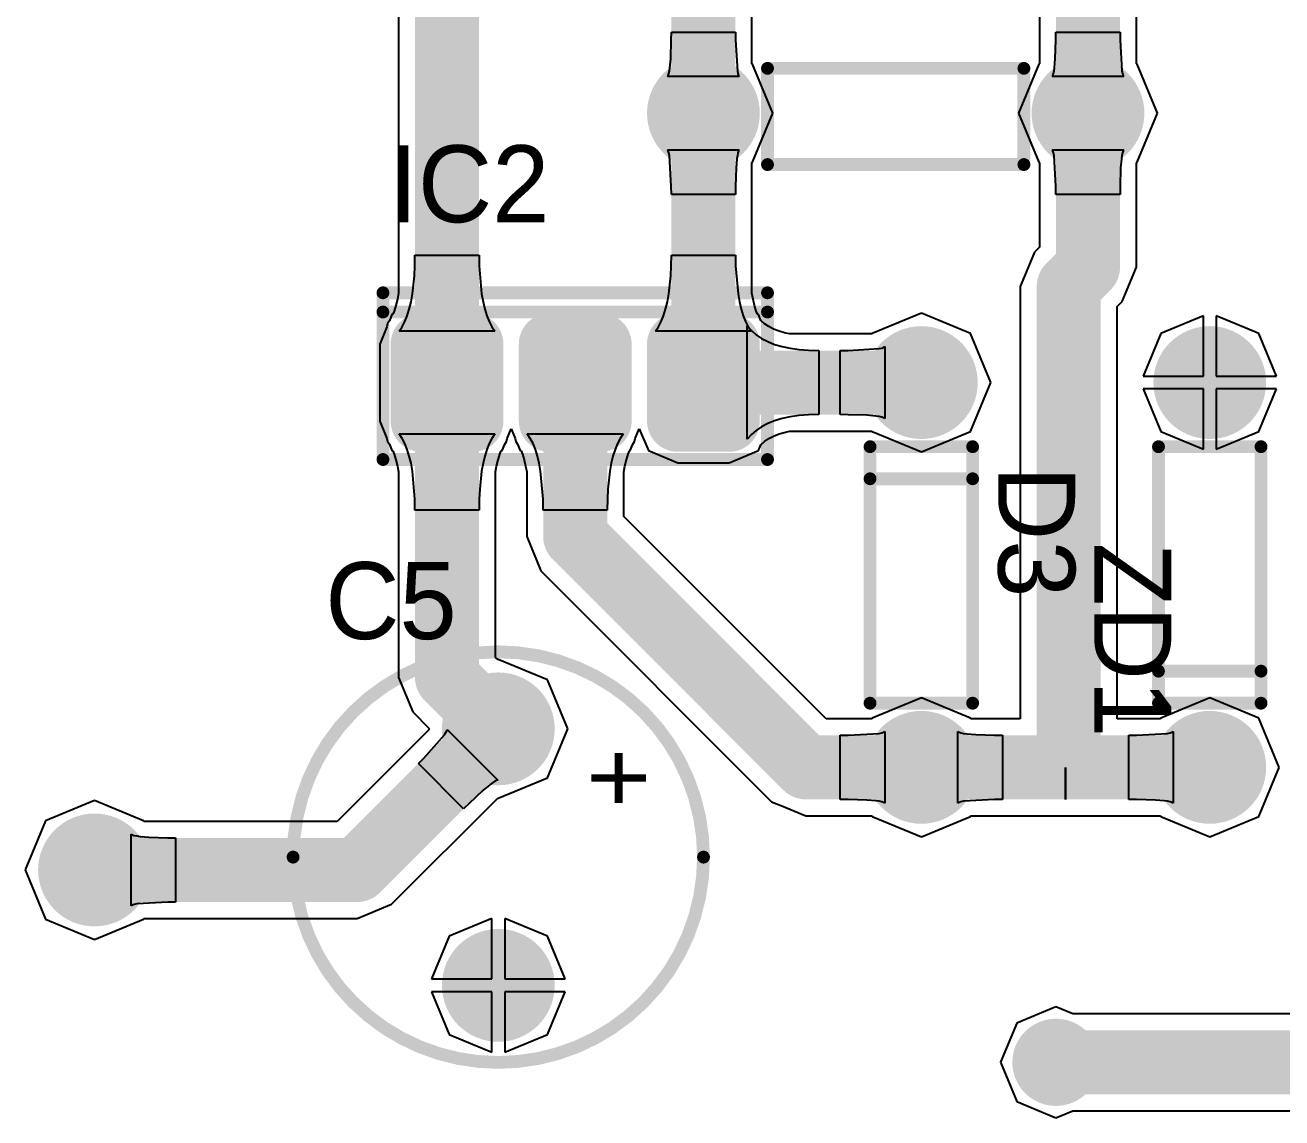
# Model space of a CAD drawing. Header units: millimetres. Extents: x 1 to 6.91, y 1 to 4.95.
# Drawn here: x 5.236 to 6.216, y 3.347 to 4.199 of the extents above; entities that cross this region are included whole.
import ezdxf

# ---------------------------------------------------------------- set-up
doc = ezdxf.new("R2010")
doc.units = ezdxf.units.MM
doc.header["$MEASUREMENT"] = 0
for name, color, linetype in [('BottomLayer', 5, 'Continuous'), ('BottomSolder', 6, 'Continuous'), ('TopLayer', 1, 'Continuous'), ('TopOverlay', 2, 'Continuous'), ('TopSolder', 216, 'Continuous')]:
    doc.layers.add(name, color=color, linetype=linetype)

msp = doc.modelspace()

# ---------------------------------------------------------------- linework, layer by layer
at = {"layer": 'BottomLayer'}
for p, q in [((6.02712, 4.32887), (6.02712, 4.16843)), ((6.10288, 4.16843), (6.10288, 4.31712)), ((5.52712, 4.26036), (5.52712, 3.98964)), ((5.80288, 4.16843), (5.80288, 4.26036)), ((5.73952, 4.17245), (5.73997, 4.18717)), ((5.73997, 4.18717), (5.74, 4.19322)), ((5.74, 4.19322), (5.79, 4.19322)), ((5.79, 4.19322), (5.79003, 4.18717)), ((5.79003, 4.18717), (5.79147, 4.16292)), ((6.03952, 4.17245), (6.03997, 4.18717)), ((6.03997, 4.18717), (6.04, 4.19322)), ((6.04, 4.19322), (6.09, 4.19322)), ((6.09, 4.19322), (6.09003, 4.18717)), ((6.09003, 4.18717), (6.09147, 4.16292)), ((5.73892, 4.16552), (5.73952, 4.17245)), ((5.80327, 4.16827), (5.80288, 4.16843)), ((5.81912, 4.13), (5.80327, 4.16827)), ((6.02673, 4.16827), (6.01088, 4.13)), ((6.02712, 4.16843), (6.02673, 4.16827)), ((6.03892, 4.16552), (6.03952, 4.17245)), ((6.10327, 4.16827), (6.10288, 4.16843)), ((6.11912, 4.13), (6.10327, 4.16827)), ((5.737, 4.15857), (5.73757, 4.15944)), ((5.793, 4.15857), (5.737, 4.15857)), ((5.73757, 4.15944), (5.73808, 4.16089)), ((5.73808, 4.16089), (5.73853, 4.16292)), ((5.73853, 4.16292), (5.73892, 4.16552)), ((5.79147, 4.16292), (5.79192, 4.16089)), ((5.79192, 4.16089), (5.79243, 4.15944)), ((5.79243, 4.15944), (5.793, 4.15857)), ((6.037, 4.15857), (6.03757, 4.15944)), ((6.093, 4.15857), (6.037, 4.15857)), ((6.03757, 4.15944), (6.03808, 4.16089)), ((6.03808, 4.16089), (6.03853, 4.16292)), ((6.03853, 4.16292), (6.03892, 4.16552)), ((6.09147, 4.16292), (6.09192, 4.16089)), ((6.09192, 4.16089), (6.09243, 4.15944)), ((6.09243, 4.15944), (6.093, 4.15857)), ((5.80327, 4.09173), (5.81912, 4.13)), ((6.01088, 4.13), (6.02673, 4.09173)), ((6.10327, 4.09173), (6.11912, 4.13)), ((5.73757, 4.10056), (5.737, 4.10143)), ((5.737, 4.10143), (5.793, 4.10143)), ((5.73808, 4.09911), (5.73757, 4.10056)), ((5.73853, 4.09708), (5.73808, 4.09911)), ((5.79192, 4.09911), (5.79147, 4.09708)), ((5.79243, 4.10056), (5.79192, 4.09911)), ((5.793, 4.10143), (5.79243, 4.10056)), ((6.03757, 4.10056), (6.037, 4.10143)), ((6.037, 4.10143), (6.093, 4.10143)), ((6.03808, 4.09911), (6.03757, 4.10056)), ((6.03853, 4.09708), (6.03808, 4.09911)), ((6.09192, 4.09911), (6.09147, 4.09708)), ((6.09243, 4.10056), (6.09192, 4.09911)), ((6.093, 4.10143), (6.09243, 4.10056)), ((5.73997, 4.07283), (5.73853, 4.09708)), ((5.79108, 4.09448), (5.79048, 4.08755)), ((5.79147, 4.09708), (5.79108, 4.09448)), ((5.80288, 4.09157), (5.80327, 4.09173)), ((5.80288, 3.98964), (5.80288, 4.09157)), ((6.02673, 4.09173), (6.02712, 4.09157)), ((6.02712, 4.09157), (6.02712, 4.02569)), ((6.03997, 4.07283), (6.03853, 4.09708)), ((6.09108, 4.09448), (6.09048, 4.08755)), ((6.09147, 4.09708), (6.09108, 4.09448)), ((6.10288, 4.09157), (6.10327, 4.09173)), ((6.10288, 4.01), (6.10288, 4.09157)), ((5.79048, 4.08755), (5.79003, 4.07283)), ((6.09048, 4.08755), (6.09003, 4.07283)), ((5.74, 4.06677), (5.73997, 4.07283)), ((5.79003, 4.07283), (5.79, 4.06677)), ((6.04, 4.06677), (6.03997, 4.07283)), ((6.09003, 4.07283), (6.09, 4.06677)), ((5.79, 4.06677), (5.74, 4.06677)), ((6.09, 4.06677), (6.04, 4.06677)), ((6.02321, 4.02179), (6.01212, 3.995)), ((6.02712, 4.02569), (6.02321, 4.02179)), ((5.53951, 4.00318), (5.53988, 4.01101)), ((5.53988, 4.01101), (5.54, 4.01939)), ((5.54, 4.01939), (5.59, 4.01939)), ((5.59, 4.01939), (5.59012, 4.01101)), ((5.59012, 4.01101), (5.59198, 3.98913)), ((5.73951, 4.00318), (5.73988, 4.01101)), ((5.73988, 4.01101), (5.74, 4.01939)), ((5.74, 4.01939), (5.79, 4.01939)), ((5.79, 4.01939), (5.79012, 4.01101)), ((5.79012, 4.01101), (5.79198, 3.98913)), ((6.09179, 3.98321), (6.10288, 4.01)), ((5.53802, 3.98913), (5.53951, 4.00318)), ((5.73802, 3.98913), (5.73951, 4.00318)), ((6.01212, 3.995), (6.01212, 3.65788)), ((5.52631, 3.98514), (5.52511, 3.98015)), ((5.52712, 3.98964), (5.52631, 3.98514)), ((5.53555, 3.97726), (5.53691, 3.98293)), ((5.53691, 3.98293), (5.53802, 3.98913)), ((5.59198, 3.98913), (5.59309, 3.98293)), ((5.59309, 3.98293), (5.59445, 3.97726)), ((5.73555, 3.97726), (5.73691, 3.98293)), ((5.73691, 3.98293), (5.73802, 3.98913)), ((5.79198, 3.98913), (5.79309, 3.98293)), ((5.79309, 3.98293), (5.79445, 3.97726)), ((5.80369, 3.98515), (5.80288, 3.98964)), ((5.80489, 3.98015), (5.80369, 3.98515)), ((6.08788, 3.97931), (6.09179, 3.98321)), ((5.52204, 3.97296), (5.52003, 3.96812)), ((5.52271, 3.97324), (5.52204, 3.97296)), ((5.52374, 3.97579), (5.52271, 3.97324)), ((5.52511, 3.98015), (5.52374, 3.97579)), ((5.53209, 3.96756), (5.53394, 3.97214)), ((5.53394, 3.97214), (5.53555, 3.97726)), ((5.59445, 3.97726), (5.59606, 3.97214)), ((5.59606, 3.97214), (5.59791, 3.96756)), ((5.73209, 3.96756), (5.73394, 3.97214)), ((5.73394, 3.97214), (5.73555, 3.97726)), ((5.79445, 3.97726), (5.79606, 3.97214)), ((5.79606, 3.97214), (5.79791, 3.96756)), ((5.80626, 3.97579), (5.80489, 3.98015)), ((5.80729, 3.97324), (5.80626, 3.97579)), ((5.80796, 3.97296), (5.80729, 3.97324)), ((5.80982, 3.96847), (5.80796, 3.97296)), ((5.935, 3.97412), (5.89673, 3.95827)), ((5.97327, 3.95827), (5.935, 3.97412)), ((6.08788, 3.65788), (6.08788, 3.97931)), ((6.155, 3.97205), (6.12173, 3.95827)), ((6.155, 3.925), (6.155, 3.97205)), ((6.19827, 3.95827), (6.165, 3.97205)), ((6.165, 3.97205), (6.165, 3.925)), ((5.51815, 3.96357), (5.51253, 3.95)), ((5.51865, 3.96607), (5.51815, 3.96357)), ((5.52003, 3.96812), (5.51865, 3.96607)), ((5.52763, 3.96003), (5.52998, 3.96352)), ((5.52998, 3.96352), (5.53209, 3.96756)), ((5.59791, 3.96756), (5.60002, 3.96352)), ((5.60002, 3.96352), (5.60237, 3.96003)), ((5.72763, 3.96003), (5.72998, 3.96352)), ((5.72998, 3.96352), (5.73209, 3.96756)), ((5.79791, 3.96756), (5.80002, 3.96352)), ((5.79918, 3.87582), (5.79918, 3.96418)), ((5.79918, 3.96418), (5.80239, 3.96053)), ((5.80002, 3.96352), (5.80237, 3.96003)), ((5.81004, 3.96822), (5.80982, 3.96847)), ((5.81273, 3.96587), (5.81004, 3.96822)), ((5.81593, 3.96372), (5.81273, 3.96587)), ((5.81968, 3.96176), (5.81593, 3.96372)), ((5.82404, 3.96004), (5.81968, 3.96176)), ((5.60237, 3.96003), (5.52763, 3.96003)), ((5.80237, 3.96003), (5.72763, 3.96003)), ((5.80239, 3.96053), (5.80612, 3.95727)), ((5.80612, 3.95727), (5.81039, 3.9544)), ((5.81039, 3.9544), (5.81518, 3.9519)), ((5.81518, 3.9519), (5.8205, 3.94979)), ((5.82901, 3.95857), (5.82404, 3.96004)), ((5.83228, 3.95788), (5.82901, 3.95857)), ((5.89657, 3.95788), (5.83228, 3.95788)), ((5.89673, 3.95827), (5.89657, 3.95788)), ((5.98912, 3.92), (5.97327, 3.95827)), ((6.12173, 3.95827), (6.10795, 3.925)), ((6.21205, 3.925), (6.19827, 3.95827)), ((5.51253, 3.95), (5.51253, 3.89)), ((5.8205, 3.94979), (5.82636, 3.94807)), ((5.82636, 3.94807), (5.83274, 3.94673)), ((5.83274, 3.94673), (5.83965, 3.94577)), ((5.83965, 3.94577), (5.84708, 3.94519)), ((5.84708, 3.94519), (5.85505, 3.945)), ((5.85505, 3.945), (5.85505, 3.895)), ((5.87178, 3.945), (5.87783, 3.94503)), ((5.87178, 3.895), (5.87178, 3.945)), ((5.87783, 3.94503), (5.90208, 3.94647)), ((5.90208, 3.94647), (5.90411, 3.94692)), ((5.90411, 3.94692), (5.90556, 3.94743)), ((5.90556, 3.94743), (5.90643, 3.948)), ((5.90643, 3.948), (5.90643, 3.892)), ((6.10795, 3.925), (6.155, 3.925)), ((6.165, 3.925), (6.21205, 3.925)), ((5.97327, 3.88173), (5.98912, 3.92)), ((6.155, 3.915), (6.10795, 3.915)), ((6.10795, 3.915), (6.12173, 3.88173)), ((6.155, 3.86795), (6.155, 3.915)), ((6.21205, 3.915), (6.165, 3.915)), ((6.165, 3.915), (6.165, 3.86795)), ((6.19827, 3.88173), (6.21205, 3.915)), ((5.83274, 3.89327), (5.82636, 3.89193)), ((5.83965, 3.89423), (5.83274, 3.89327)), ((5.84708, 3.89481), (5.83965, 3.89423)), ((5.85505, 3.895), (5.84708, 3.89481)), ((5.87783, 3.89497), (5.87178, 3.895)), ((5.89255, 3.89452), (5.87783, 3.89497)), ((5.89948, 3.89392), (5.89255, 3.89452)), ((5.90208, 3.89353), (5.89948, 3.89392)), ((5.90411, 3.89308), (5.90208, 3.89353)), ((5.90556, 3.89257), (5.90411, 3.89308)), ((5.90643, 3.892), (5.90556, 3.89257)), ((5.51253, 3.89), (5.51815, 3.87643)), ((5.61185, 3.87643), (5.615, 3.88403)), ((5.615, 3.88403), (5.61815, 3.87643)), ((5.71185, 3.87643), (5.715, 3.88403)), ((5.715, 3.88403), (5.72204, 3.86704)), ((5.80612, 3.88273), (5.80239, 3.87947)), ((5.81039, 3.8856), (5.80612, 3.88273)), ((5.81518, 3.8881), (5.81039, 3.8856)), ((5.8205, 3.89021), (5.81518, 3.8881)), ((5.82636, 3.89193), (5.8205, 3.89021)), ((5.51815, 3.87643), (5.51865, 3.87393)), ((5.51865, 3.87393), (5.52003, 3.87188)), ((5.52998, 3.87648), (5.52763, 3.87997)), ((5.52763, 3.87997), (5.60237, 3.87997)), ((5.53209, 3.87244), (5.52998, 3.87648)), ((5.53394, 3.86786), (5.53209, 3.87244)), ((5.59791, 3.87244), (5.59606, 3.86786)), ((5.60002, 3.87648), (5.59791, 3.87244)), ((5.60237, 3.87997), (5.60002, 3.87648)), ((5.60997, 3.87188), (5.61135, 3.87393)), ((5.61135, 3.87393), (5.61185, 3.87643)), ((5.61815, 3.87643), (5.61865, 3.87393)), ((5.61865, 3.87393), (5.62003, 3.87188)), ((5.62998, 3.87648), (5.62763, 3.87997)), ((5.62763, 3.87997), (5.70237, 3.87997)), ((5.63209, 3.87244), (5.62998, 3.87648)), ((5.63394, 3.86786), (5.63209, 3.87244)), ((5.69791, 3.87244), (5.69606, 3.86786)), ((5.70002, 3.87648), (5.69791, 3.87244)), ((5.70237, 3.87997), (5.70002, 3.87648)), ((5.70997, 3.87188), (5.71135, 3.87393)), ((5.71135, 3.87393), (5.71185, 3.87643)), ((5.80239, 3.87947), (5.79918, 3.87582)), ((5.81004, 3.87178), (5.81273, 3.87413)), ((5.81273, 3.87413), (5.81593, 3.87628)), ((5.81593, 3.87628), (5.81968, 3.87824)), ((5.81968, 3.87824), (5.82404, 3.87996)), ((5.82404, 3.87996), (5.82901, 3.88143)), ((5.82901, 3.88143), (5.83228, 3.88212)), ((5.83228, 3.88212), (5.89657, 3.88212)), ((5.89657, 3.88212), (5.89673, 3.88173)), ((5.89673, 3.88173), (5.935, 3.86588)), ((5.935, 3.86588), (5.97327, 3.88173)), ((6.12173, 3.88173), (6.155, 3.86795)), ((6.165, 3.86795), (6.19827, 3.88173)), ((5.52003, 3.87188), (5.52204, 3.86704)), ((5.52204, 3.86704), (5.52271, 3.86676)), ((5.52271, 3.86676), (5.52374, 3.86421)), ((5.52374, 3.86421), (5.52511, 3.85985)), ((5.53555, 3.86274), (5.53394, 3.86786)), ((5.53691, 3.85707), (5.53555, 3.86274)), ((5.59445, 3.86274), (5.59309, 3.85707)), ((5.59606, 3.86786), (5.59445, 3.86274)), ((5.60489, 3.85985), (5.60626, 3.86421)), ((5.60626, 3.86421), (5.60729, 3.86676)), ((5.60729, 3.86676), (5.60796, 3.86704)), ((5.60796, 3.86704), (5.60997, 3.87188)), ((5.62003, 3.87188), (5.62204, 3.86704)), ((5.62204, 3.86704), (5.62271, 3.86676)), ((5.62271, 3.86676), (5.62374, 3.86421)), ((5.62374, 3.86421), (5.62511, 3.85985)), ((5.63555, 3.86274), (5.63394, 3.86786)), ((5.63691, 3.85707), (5.63555, 3.86274)), ((5.69445, 3.86274), (5.69309, 3.85707)), ((5.69606, 3.86786), (5.69445, 3.86274)), ((5.70489, 3.85985), (5.70626, 3.86421)), ((5.70626, 3.86421), (5.70729, 3.86676)), ((5.70729, 3.86676), (5.70796, 3.86704)), ((5.70796, 3.86704), (5.70997, 3.87188)), ((5.72204, 3.86704), (5.745, 3.85753)), ((5.785, 3.85753), (5.80796, 3.86704)), ((5.80796, 3.86704), (5.80982, 3.87153)), ((5.80982, 3.87153), (5.81004, 3.87178)), ((5.52511, 3.85985), (5.52631, 3.85485)), ((5.52631, 3.85485), (5.52712, 3.85036)), ((5.53802, 3.85087), (5.53691, 3.85707)), ((5.59309, 3.85707), (5.59198, 3.85087)), ((5.60288, 3.85036), (5.60369, 3.85486)), ((5.60369, 3.85486), (5.60489, 3.85985)), ((5.62511, 3.85985), (5.62631, 3.85485)), ((5.62631, 3.85485), (5.62712, 3.85036)), ((5.63802, 3.85087), (5.63691, 3.85707)), ((5.69309, 3.85707), (5.69198, 3.85087)), ((5.70288, 3.85036), (5.70369, 3.85486)), ((5.70369, 3.85486), (5.70489, 3.85985)), ((5.745, 3.85753), (5.785, 3.85753)), ((5.52712, 3.85036), (5.52712, 3.69)), ((5.53988, 3.82899), (5.53802, 3.85087)), ((5.59198, 3.85087), (5.59049, 3.83682)), ((5.60288, 3.70569), (5.60288, 3.85036)), ((5.62712, 3.85036), (5.62712, 3.8)), ((5.63988, 3.82899), (5.63802, 3.85087)), ((5.69198, 3.85087), (5.69049, 3.83682)), ((5.70288, 3.81569), (5.70288, 3.85036)), ((5.59049, 3.83682), (5.59012, 3.82899)), ((5.69049, 3.83682), (5.69012, 3.82899)), ((5.54, 3.82061), (5.53988, 3.82899)), ((5.59012, 3.82899), (5.59, 3.82061)), ((5.64, 3.82061), (5.63988, 3.82899)), ((5.69012, 3.82899), (5.69, 3.82061)), ((5.59, 3.82061), (5.54, 3.82061)), ((5.69, 3.82061), (5.64, 3.82061)), ((5.86069, 3.65788), (5.70288, 3.81569)), ((5.62712, 3.8), (5.63821, 3.77321)), ((5.63821, 3.77321), (5.81821, 3.59321)), ((5.60462, 3.70396), (5.60288, 3.70569)), ((5.605, 3.70412), (5.60462, 3.70396)), ((5.64327, 3.68827), (5.605, 3.70412)), ((5.52712, 3.69), (5.53821, 3.66321)), ((5.65912, 3.65), (5.64327, 3.68827)), ((5.935, 3.67412), (5.89673, 3.65827)), ((5.97327, 3.65827), (5.935, 3.67412)), ((6.16, 3.67412), (6.12173, 3.65827)), ((6.19827, 3.65827), (6.16, 3.67412)), ((5.53821, 3.66321), (5.55104, 3.65038)), ((5.89657, 3.65788), (5.86069, 3.65788)), ((5.89673, 3.65827), (5.89657, 3.65788)), ((5.97343, 3.65788), (5.97327, 3.65827)), ((6.01212, 3.65788), (5.97343, 3.65788)), ((6.12157, 3.65788), (6.08788, 3.65788)), ((6.12173, 3.65827), (6.12157, 3.65788)), ((6.21412, 3.62), (6.19827, 3.65827)), ((5.55104, 3.64962), (5.47931, 3.57788)), ((5.55104, 3.65038), (5.55088, 3.65)), ((5.55088, 3.65), (5.55104, 3.64962)), ((5.563, 3.64544), (5.56412, 3.64719)), ((5.56412, 3.64719), (5.56479, 3.64858)), ((5.56479, 3.64858), (5.565, 3.6496)), ((5.565, 3.6496), (5.6046, 3.61)), ((5.64327, 3.61173), (5.65912, 3.65)), ((5.90411, 3.64692), (5.90556, 3.64743)), ((5.90556, 3.64743), (5.90643, 3.648)), ((5.90643, 3.648), (5.90643, 3.592)), ((5.96357, 3.592), (5.96357, 3.648)), ((5.96357, 3.648), (5.96444, 3.64743)), ((5.96444, 3.64743), (5.96589, 3.64692)), ((6.12911, 3.64692), (6.13056, 3.64743)), ((6.13056, 3.64743), (6.13143, 3.648)), ((6.13143, 3.648), (6.13143, 3.592)), ((5.54688, 3.62727), (5.563, 3.64544)), ((5.87178, 3.645), (5.87783, 3.64503)), ((5.87178, 3.595), (5.87178, 3.645)), ((5.87783, 3.64503), (5.90208, 3.64647)), ((5.90208, 3.64647), (5.90411, 3.64692)), ((5.96589, 3.64692), (5.96792, 3.64647)), ((5.96792, 3.64647), (5.97052, 3.64608)), ((5.97052, 3.64608), (5.97745, 3.64548)), ((5.97745, 3.64548), (5.99217, 3.64503)), ((5.99217, 3.64503), (5.99822, 3.645)), ((5.99822, 3.645), (5.99822, 3.595)), ((6.09678, 3.645), (6.10283, 3.64503)), ((6.09678, 3.595), (6.09678, 3.645)), ((6.10283, 3.64503), (6.12708, 3.64647)), ((6.12708, 3.64647), (6.12911, 3.64692)), ((5.54262, 3.62297), (5.54688, 3.62727)), ((5.57797, 3.58762), (5.54262, 3.62297)), ((6.0475, 3.595), (6.0475, 3.62)), ((6.0475, 3.62), (6.0475, 3.62)), ((6.0475, 3.62), (6.0475, 3.595)), ((6.19827, 3.58173), (6.21412, 3.62)), ((5.60044, 3.608), (5.59832, 3.60644)), ((5.60219, 3.60912), (5.60044, 3.608)), ((5.60358, 3.60979), (5.60219, 3.60912)), ((5.6046, 3.61), (5.60358, 3.60979)), ((5.605, 3.59588), (5.64327, 3.61173)), ((5.593, 3.60196), (5.58227, 3.59188)), ((5.59832, 3.60644), (5.593, 3.60196)), ((5.29, 3.59412), (5.25173, 3.57827)), ((5.32827, 3.57827), (5.29, 3.59412)), ((5.52179, 3.51321), (5.60462, 3.59604)), ((5.58227, 3.59188), (5.57797, 3.58762)), ((5.60462, 3.59604), (5.605, 3.59588)), ((5.81821, 3.59321), (5.82606, 3.58996)), ((5.82606, 3.58996), (5.845, 3.58212)), ((5.87783, 3.59497), (5.87178, 3.595)), ((5.89255, 3.59452), (5.87783, 3.59497)), ((5.89948, 3.59392), (5.89255, 3.59452)), ((5.90208, 3.59353), (5.89948, 3.59392)), ((5.90411, 3.59308), (5.90208, 3.59353)), ((5.90556, 3.59257), (5.90411, 3.59308)), ((5.90643, 3.592), (5.90556, 3.59257)), ((5.96444, 3.59257), (5.96357, 3.592)), ((5.96589, 3.59308), (5.96444, 3.59257)), ((5.96792, 3.59353), (5.96589, 3.59308)), ((5.99217, 3.59497), (5.96792, 3.59353)), ((5.99822, 3.595), (5.99217, 3.59497)), ((6.0475, 3.595), (6.0475, 3.595)), ((6.0475, 3.595), (6.0475, 3.595)), ((6.0475, 3.595), (6.0475, 3.595)), ((6.0475, 3.595), (6.0475, 3.595)), ((6.0475, 3.595), (6.0475, 3.595)), ((6.0475, 3.595), (6.0475, 3.595)), ((6.0475, 3.595), (6.0475, 3.595)), ((6.0475, 3.595), (6.0475, 3.595)), ((6.0475, 3.595), (6.0475, 3.595)), ((6.0475, 3.595), (6.0475, 3.595)), ((6.10283, 3.59497), (6.09678, 3.595)), ((6.11755, 3.59452), (6.10283, 3.59497)), ((6.12448, 3.59392), (6.11755, 3.59452)), ((6.12708, 3.59353), (6.12448, 3.59392)), ((6.12911, 3.59308), (6.12708, 3.59353)), ((6.13056, 3.59257), (6.12911, 3.59308)), ((6.13143, 3.592), (6.13056, 3.59257)), ((5.845, 3.58212), (5.89657, 3.58212)), ((5.89657, 3.58212), (5.89673, 3.58173)), ((5.89673, 3.58173), (5.935, 3.56588)), ((5.935, 3.56588), (5.97327, 3.58173)), ((5.97327, 3.58173), (5.97343, 3.58212)), ((5.97343, 3.58212), (6.12157, 3.58212)), ((6.12157, 3.58212), (6.12173, 3.58173)), ((6.12173, 3.58173), (6.16, 3.56588)), ((6.16, 3.56588), (6.19827, 3.58173)), ((5.25173, 3.57827), (5.23588, 3.54)), ((5.32843, 3.57788), (5.32827, 3.57827)), ((5.47931, 3.57788), (5.32843, 3.57788)), ((5.31857, 3.512), (5.31857, 3.568)), ((5.31857, 3.568), (5.31944, 3.56743)), ((5.31944, 3.56743), (5.32089, 3.56692)), ((5.32089, 3.56692), (5.32292, 3.56647)), ((5.32292, 3.56647), (5.32552, 3.56608)), ((5.32552, 3.56608), (5.33245, 3.56548)), ((5.33245, 3.56548), (5.34717, 3.56503)), ((5.34717, 3.56503), (5.35323, 3.565)), ((5.35323, 3.565), (5.35323, 3.515)), ((5.23588, 3.54), (5.25173, 3.50173)), ((5.31944, 3.51257), (5.31857, 3.512)), ((5.32089, 3.51308), (5.31944, 3.51257)), ((5.32292, 3.51353), (5.32089, 3.51308)), ((5.34717, 3.51497), (5.32292, 3.51353)), ((5.35323, 3.515), (5.34717, 3.51497)), ((5.495, 3.50212), (5.52179, 3.51321)), ((5.25173, 3.50173), (5.29, 3.48588)), ((5.29, 3.48588), (5.32827, 3.50173)), ((5.32827, 3.50173), (5.32843, 3.50212)), ((5.32843, 3.50212), (5.495, 3.50212)), ((5.6, 3.50205), (5.56673, 3.48827)), ((5.6, 3.455), (5.6, 3.50205)), ((5.64327, 3.48827), (5.61, 3.50205)), ((5.61, 3.50205), (5.61, 3.455)), ((5.56673, 3.48827), (5.55295, 3.455)), ((5.65705, 3.455), (5.64327, 3.48827)), ((5.55295, 3.455), (5.6, 3.455)), ((5.61, 3.455), (5.65705, 3.455)), ((5.6, 3.445), (5.55295, 3.445)), ((5.55295, 3.445), (5.56673, 3.41173)), ((5.6, 3.39795), (5.6, 3.445)), ((5.65705, 3.445), (5.61, 3.445)), ((5.61, 3.445), (5.61, 3.39795)), ((5.64327, 3.41173), (5.65705, 3.445)), ((6.04, 3.4333), (6.00939, 3.42061)), ((6.05307, 3.42788), (6.04, 3.4333)), ((6.33157, 3.42788), (6.05307, 3.42788)), ((5.56673, 3.41173), (5.6, 3.39795)), ((5.61, 3.39795), (5.64327, 3.41173)), ((6.00939, 3.42061), (5.9967, 3.39)), ((5.9967, 3.39), (6.00939, 3.35939)), ((6.00939, 3.35939), (6.04, 3.3467)), ((6.04, 3.3467), (6.05307, 3.35212)), ((6.05307, 3.35212), (6.33157, 3.35212))]:
    msp.add_line(p, q, dxfattribs=at)
at = {"layer": 'BottomLayer', "const_width": 0.05}
for points in [[(6.065, 4.13), (6.065, 4.355)], [(5.565, 3.92), (5.565, 4.33)], [(5.765, 4.13), (5.765, 4.33)], [(5.765, 3.92), (5.765, 4.13)], [(6.065, 4.01), (6.065, 4.13)], [(6.05, 3.995), (6.065, 4.01)], [(6.05, 3.6225), (6.05, 3.995)], [(5.565, 3.69), (5.565, 3.92)], [(5.665, 3.8), (5.665, 3.92)], [(5.765, 3.92), (5.935, 3.92)], [(5.665, 3.8), (5.845, 3.62)], [(5.565, 3.69), (5.605, 3.65)], [(5.495, 3.54), (5.605, 3.65)], [(6.0475, 3.62), (6.05, 3.6225)], [(5.845, 3.62), (5.935, 3.62)], [(5.935, 3.62), (6.0475, 3.62)], [(6.0475, 3.62), (6.16, 3.62)], [(5.29, 3.54), (5.495, 3.54)], [(6.04, 3.39), (6.485, 3.39)]]:
    msp.add_lwpolyline(points, dxfattribs=at)
at = {"layer": 'BottomLayer'}
for points, const_width in [([(5.745, 4.13, 1), (5.785, 4.13, 1)], 0.04), ([(6.045, 4.13, 1), (6.085, 4.13, 1)], 0.04), ([(5.7525, 4.13, 1), (5.7775, 4.13, 1)], 0.025), ([(5.7525, 4.13, 1), (5.7775, 4.13, 1)], 0.025), ([(6.0525, 4.13, 1), (6.0775, 4.13, 1)], 0.025), ([(6.0525, 4.13, 1), (6.0775, 4.13, 1)], 0.025), ([(6.0525, 4.01, 1), (6.0775, 4.01, 1)], 0.025), ([(6.0525, 4.01, 1), (6.0775, 4.01, 1)], 0.025), ([(6.0375, 3.995, 1), (6.0625, 3.995, 1)], 0.025), ([(6.0375, 3.995, 1), (6.0625, 3.995, 1)], 0.025), ([(5.535, 3.95, 1), (5.555, 3.95, 1)], 0.02), ([(5.575, 3.95, 1), (5.595, 3.95, 1)], 0.02), ([(5.635, 3.95, 1), (5.655, 3.95, 1)], 0.02), ([(5.675, 3.95, 1), (5.695, 3.95, 1)], 0.02), ([(5.735, 3.95, 1), (5.755, 3.95, 1)], 0.02), ([(5.775, 3.95, 1), (5.795, 3.95, 1)], 0.02), ([(5.915, 3.92, 1), (5.955, 3.92, 1)], 0.04), ([(6.14, 3.92, 1), (6.18, 3.92, 1)], 0.04), ([(5.5525, 3.92, 1), (5.5775, 3.92, 1)], 0.025), ([(5.5525, 3.92, 1), (5.5775, 3.92, 1)], 0.025), ([(5.6525, 3.92, 1), (5.6775, 3.92, 1)], 0.025), ([(5.7525, 3.92, 1), (5.7775, 3.92, 1)], 0.025), ([(5.7525, 3.92, 1), (5.7775, 3.92, 1)], 0.025), ([(5.9225, 3.92, 1), (5.9475, 3.92, 1)], 0.025), ([(5.535, 3.89, 1), (5.555, 3.89, 1)], 0.02), ([(5.575, 3.89, 1), (5.595, 3.89, 1)], 0.02), ([(5.635, 3.89, 1), (5.655, 3.89, 1)], 0.02), ([(5.675, 3.89, 1), (5.695, 3.89, 1)], 0.02), ([(5.735, 3.89, 1), (5.755, 3.89, 1)], 0.02), ([(5.775, 3.89, 1), (5.795, 3.89, 1)], 0.02), ([(5.6525, 3.8, 1), (5.6775, 3.8, 1)], 0.025), ([(5.6525, 3.8, 1), (5.6775, 3.8, 1)], 0.025), ([(5.5525, 3.69, 1), (5.5775, 3.69, 1)], 0.025), ([(5.5525, 3.69, 1), (5.5775, 3.69, 1)], 0.025), ([(5.585, 3.65, 1), (5.625, 3.65, 1)], 0.04), ([(5.5925, 3.65, 1), (5.6175, 3.65, 1)], 0.025), ([(5.5925, 3.65, 1), (5.6175, 3.65, 1)], 0.025), ([(5.915, 3.62, 1), (5.955, 3.62, 1)], 0.04), ([(6.14, 3.62, 1), (6.18, 3.62, 1)], 0.04), ([(6.0375, 3.6225, 1), (6.0625, 3.6225, 1)], 0.025), ([(6.0375, 3.6225, 1), (6.0625, 3.6225, 1)], 0.025), ([(5.8325, 3.62, 1), (5.8575, 3.62, 1)], 0.025), ([(5.8325, 3.62, 1), (5.8575, 3.62, 1)], 0.025), ([(5.9225, 3.62, 1), (5.9475, 3.62, 1)], 0.025), ([(5.9225, 3.62, 1), (5.9475, 3.62, 1)], 0.025), ([(6.035, 3.62, 1), (6.06, 3.62, 1)], 0.025), ([(6.035, 3.62, 1), (6.06, 3.62, 1)], 0.025), ([(6.035, 3.62, 1), (6.06, 3.62, 1)], 0.025), ([(6.1475, 3.62, 1), (6.1725, 3.62, 1)], 0.025), ([(5.27, 3.54, 1), (5.31, 3.54, 1)], 0.04), ([(5.2775, 3.54, 1), (5.3025, 3.54, 1)], 0.025), ([(5.4825, 3.54, 1), (5.5075, 3.54, 1)], 0.025), ([(5.4825, 3.54, 1), (5.5075, 3.54, 1)], 0.025), ([(5.585, 3.45, 1), (5.625, 3.45, 1)], 0.04), ([(6.025, 3.39, 1), (6.055, 3.39, 1)], 0.03), ([(6.0275, 3.39, 1), (6.0525, 3.39, 1)], 0.025)]:
    msp.add_lwpolyline(points, format="xyb", close=True, dxfattribs=dict(at, const_width=const_width))
for points in [[(5.545, 3.87), (5.585, 3.87), (5.545, 3.97), (5.585, 3.97)], [(5.645, 3.87), (5.685, 3.87), (5.645, 3.97), (5.685, 3.97)], [(5.745, 3.87), (5.785, 3.87), (5.745, 3.97), (5.785, 3.97)], [(5.525, 3.89), (5.605, 3.89), (5.525, 3.95), (5.605, 3.95)], [(5.625, 3.89), (5.705, 3.89), (5.625, 3.95), (5.705, 3.95)], [(5.725, 3.89), (5.805, 3.89), (5.725, 3.95), (5.805, 3.95)]]:
    msp.add_solid(points, dxfattribs=at)
at = {"layer": 'BottomSolder'}
for points, const_width in [([(5.743, 4.13, 1), (5.787, 4.13, 1)], 0.044), ([(6.043, 4.13, 1), (6.087, 4.13, 1)], 0.044), ([(5.533, 3.95, 1), (5.557, 3.95, 1)], 0.024), ([(5.573, 3.95, 1), (5.597, 3.95, 1)], 0.024), ([(5.633, 3.95, 1), (5.657, 3.95, 1)], 0.024), ([(5.673, 3.95, 1), (5.697, 3.95, 1)], 0.024), ([(5.733, 3.95, 1), (5.757, 3.95, 1)], 0.024), ([(5.773, 3.95, 1), (5.797, 3.95, 1)], 0.024), ([(5.913, 3.92, 1), (5.957, 3.92, 1)], 0.044), ([(6.138, 3.92, 1), (6.182, 3.92, 1)], 0.044), ([(5.533, 3.89, 1), (5.557, 3.89, 1)], 0.024), ([(5.573, 3.89, 1), (5.597, 3.89, 1)], 0.024), ([(5.633, 3.89, 1), (5.657, 3.89, 1)], 0.024), ([(5.673, 3.89, 1), (5.697, 3.89, 1)], 0.024), ([(5.733, 3.89, 1), (5.757, 3.89, 1)], 0.024), ([(5.773, 3.89, 1), (5.797, 3.89, 1)], 0.024), ([(5.583, 3.65, 1), (5.627, 3.65, 1)], 0.044), ([(5.913, 3.62, 1), (5.957, 3.62, 1)], 0.044), ([(6.138, 3.62, 1), (6.182, 3.62, 1)], 0.044), ([(5.268, 3.54, 1), (5.312, 3.54, 1)], 0.044), ([(5.583, 3.45, 1), (5.627, 3.45, 1)], 0.044), ([(6.023, 3.39, 1), (6.057, 3.39, 1)], 0.034)]:
    msp.add_lwpolyline(points, format="xyb", close=True, dxfattribs=dict(at, const_width=const_width))
for points in [[(5.545, 3.866), (5.585, 3.866), (5.545, 3.974), (5.585, 3.974)], [(5.645, 3.866), (5.685, 3.866), (5.645, 3.974), (5.685, 3.974)], [(5.745, 3.866), (5.785, 3.866), (5.745, 3.974), (5.785, 3.974)], [(5.521, 3.89), (5.609, 3.89), (5.521, 3.95), (5.609, 3.95)], [(5.621, 3.89), (5.709, 3.89), (5.621, 3.95), (5.709, 3.95)], [(5.721, 3.89), (5.809, 3.89), (5.721, 3.95), (5.809, 3.95)]]:
    msp.add_solid(points, dxfattribs=at)
at = {"layer": 'TopLayer'}
for points, const_width in [([(5.745, 4.13, 1), (5.785, 4.13, 1)], 0.04), ([(6.045, 4.13, 1), (6.085, 4.13, 1)], 0.04), ([(5.535, 3.95, 1), (5.555, 3.95, 1)], 0.02), ([(5.575, 3.95, 1), (5.595, 3.95, 1)], 0.02), ([(5.635, 3.95, 1), (5.655, 3.95, 1)], 0.02), ([(5.675, 3.95, 1), (5.695, 3.95, 1)], 0.02), ([(5.735, 3.95, 1), (5.755, 3.95, 1)], 0.02), ([(5.775, 3.95, 1), (5.795, 3.95, 1)], 0.02), ([(5.915, 3.92, 1), (5.955, 3.92, 1)], 0.04), ([(6.14, 3.92, 1), (6.18, 3.92, 1)], 0.04), ([(5.535, 3.89, 1), (5.555, 3.89, 1)], 0.02), ([(5.575, 3.89, 1), (5.595, 3.89, 1)], 0.02), ([(5.635, 3.89, 1), (5.655, 3.89, 1)], 0.02), ([(5.675, 3.89, 1), (5.695, 3.89, 1)], 0.02), ([(5.735, 3.89, 1), (5.755, 3.89, 1)], 0.02), ([(5.775, 3.89, 1), (5.795, 3.89, 1)], 0.02), ([(5.585, 3.65, 1), (5.625, 3.65, 1)], 0.04), ([(5.915, 3.62, 1), (5.955, 3.62, 1)], 0.04), ([(6.14, 3.62, 1), (6.18, 3.62, 1)], 0.04), ([(5.27, 3.54, 1), (5.31, 3.54, 1)], 0.04), ([(5.585, 3.45, 1), (5.625, 3.45, 1)], 0.04), ([(6.025, 3.39, 1), (6.055, 3.39, 1)], 0.03)]:
    msp.add_lwpolyline(points, format="xyb", close=True, dxfattribs=dict(at, const_width=const_width))
for points in [[(5.545, 3.87), (5.585, 3.87), (5.545, 3.97), (5.585, 3.97)], [(5.645, 3.87), (5.685, 3.87), (5.645, 3.97), (5.685, 3.97)], [(5.745, 3.87), (5.785, 3.87), (5.745, 3.97), (5.785, 3.97)], [(5.525, 3.89), (5.605, 3.89), (5.525, 3.95), (5.605, 3.95)], [(5.625, 3.89), (5.705, 3.89), (5.625, 3.95), (5.705, 3.95)], [(5.725, 3.89), (5.805, 3.89), (5.725, 3.95), (5.805, 3.95)]]:
    msp.add_solid(points, dxfattribs=at)
at = {"layer": 'TopOverlay', "const_width": 0.01}
for points in [[(5.815, 4.165), (6.015, 4.165)], [(5.815, 4.09), (5.815, 4.165)], [(6.015, 4.09), (6.015, 4.165)], [(5.815, 4.09), (6.015, 4.09)], [(5.515, 3.86), (5.515, 3.99)], [(5.515, 3.99), (5.815, 3.99)], [(5.815, 3.86), (5.815, 3.99)], [(5.815, 3.975), (5.815, 3.99)], [(5.515, 3.975), (5.815, 3.975)], [(5.895, 3.67), (5.895, 3.87)], [(5.895, 3.87), (5.975, 3.87)], [(5.975, 3.67), (5.975, 3.87)], [(6.12, 3.87), (6.2, 3.87)], [(6.12, 3.67), (6.12, 3.87)], [(6.2, 3.67), (6.2, 3.87)], [(5.515, 3.86), (5.815, 3.86)], [(5.895, 3.845), (5.975, 3.845)], [(6.12, 3.695), (6.2, 3.695)], [(5.895, 3.67), (5.975, 3.67)], [(6.12, 3.67), (6.2, 3.67)]]:
    msp.add_lwpolyline(points, dxfattribs=at)
at = {"layer": 'TopOverlay'}
for points, const_width in [([(5.8125, 4.165, 1), (5.8175, 4.165, 1)], 0.005), ([(5.8125, 4.165, 1), (5.8175, 4.165, 1)], 0.005), ([(6.0125, 4.165, 1), (6.0175, 4.165, 1)], 0.005), ([(6.0125, 4.165, 1), (6.0175, 4.165, 1)], 0.005), ([(5.8125, 4.09, 1), (5.8175, 4.09, 1)], 0.005), ([(5.8125, 4.09, 1), (5.8175, 4.09, 1)], 0.005), ([(6.0125, 4.09, 1), (6.0175, 4.09, 1)], 0.005), ([(6.0125, 4.09, 1), (6.0175, 4.09, 1)], 0.005), ([(5.5125, 3.99, 1), (5.5175, 3.99, 1)], 0.005), ([(5.5125, 3.99, 1), (5.5175, 3.99, 1)], 0.005), ([(5.8125, 3.99, 1), (5.8175, 3.99, 1)], 0.005), ([(5.8125, 3.99, 1), (5.8175, 3.99, 1)], 0.005), ([(5.8125, 3.99, 1), (5.8175, 3.99, 1)], 0.005), ([(5.5125, 3.975, 1), (5.5175, 3.975, 1)], 0.005), ([(5.8125, 3.975, 1), (5.8175, 3.975, 1)], 0.005), ([(5.8125, 3.975, 1), (5.8175, 3.975, 1)], 0.005), ([(5.8925, 3.87, 1), (5.8975, 3.87, 1)], 0.005), ([(5.8925, 3.87, 1), (5.8975, 3.87, 1)], 0.005), ([(5.9725, 3.87, 1), (5.9775, 3.87, 1)], 0.005), ([(5.9725, 3.87, 1), (5.9775, 3.87, 1)], 0.005), ([(6.1175, 3.87, 1), (6.1225, 3.87, 1)], 0.005), ([(6.1175, 3.87, 1), (6.1225, 3.87, 1)], 0.005), ([(6.1975, 3.87, 1), (6.2025, 3.87, 1)], 0.005), ([(6.1975, 3.87, 1), (6.2025, 3.87, 1)], 0.005), ([(5.5125, 3.86, 1), (5.5175, 3.86, 1)], 0.005), ([(5.5125, 3.86, 1), (5.5175, 3.86, 1)], 0.005), ([(5.8125, 3.86, 1), (5.8175, 3.86, 1)], 0.005), ([(5.8125, 3.86, 1), (5.8175, 3.86, 1)], 0.005), ([(5.8925, 3.845, 1), (5.8975, 3.845, 1)], 0.005), ([(5.9725, 3.845, 1), (5.9775, 3.845, 1)], 0.005), ([(5.76507, 3.55, 1), (5.44492, 3.55, 1)], 0.01), ([(6.1175, 3.695, 1), (6.1225, 3.695, 1)], 0.005), ([(6.1975, 3.695, 1), (6.2025, 3.695, 1)], 0.005), ([(5.8925, 3.67, 1), (5.8975, 3.67, 1)], 0.005), ([(5.8925, 3.67, 1), (5.8975, 3.67, 1)], 0.005), ([(5.9725, 3.67, 1), (5.9775, 3.67, 1)], 0.005), ([(5.9725, 3.67, 1), (5.9775, 3.67, 1)], 0.005), ([(6.1175, 3.67, 1), (6.1225, 3.67, 1)], 0.005), ([(6.1175, 3.67, 1), (6.1225, 3.67, 1)], 0.005), ([(6.1975, 3.67, 1), (6.2025, 3.67, 1)], 0.005), ([(6.1975, 3.67, 1), (6.2025, 3.67, 1)], 0.005), ([(5.44242, 3.55, 1), (5.44742, 3.55, 1)], 0.005), ([(5.76257, 3.55, 1), (5.76757, 3.55, 1)], 0.005)]:
    msp.add_lwpolyline(points, format="xyb", close=True, dxfattribs=dict(at, const_width=const_width))
at = {"layer": 'TopSolder'}
for points, const_width in [([(5.743, 4.13, 1), (5.787, 4.13, 1)], 0.044), ([(6.043, 4.13, 1), (6.087, 4.13, 1)], 0.044), ([(5.533, 3.95, 1), (5.557, 3.95, 1)], 0.024), ([(5.573, 3.95, 1), (5.597, 3.95, 1)], 0.024), ([(5.633, 3.95, 1), (5.657, 3.95, 1)], 0.024), ([(5.673, 3.95, 1), (5.697, 3.95, 1)], 0.024), ([(5.733, 3.95, 1), (5.757, 3.95, 1)], 0.024), ([(5.773, 3.95, 1), (5.797, 3.95, 1)], 0.024), ([(5.913, 3.92, 1), (5.957, 3.92, 1)], 0.044), ([(6.138, 3.92, 1), (6.182, 3.92, 1)], 0.044), ([(5.533, 3.89, 1), (5.557, 3.89, 1)], 0.024), ([(5.573, 3.89, 1), (5.597, 3.89, 1)], 0.024), ([(5.633, 3.89, 1), (5.657, 3.89, 1)], 0.024), ([(5.673, 3.89, 1), (5.697, 3.89, 1)], 0.024), ([(5.733, 3.89, 1), (5.757, 3.89, 1)], 0.024), ([(5.773, 3.89, 1), (5.797, 3.89, 1)], 0.024), ([(5.583, 3.65, 1), (5.627, 3.65, 1)], 0.044), ([(5.913, 3.62, 1), (5.957, 3.62, 1)], 0.044), ([(6.138, 3.62, 1), (6.182, 3.62, 1)], 0.044), ([(5.268, 3.54, 1), (5.312, 3.54, 1)], 0.044), ([(5.583, 3.45, 1), (5.627, 3.45, 1)], 0.044), ([(6.023, 3.39, 1), (6.057, 3.39, 1)], 0.034)]:
    msp.add_lwpolyline(points, format="xyb", close=True, dxfattribs=dict(at, const_width=const_width))
for points in [[(5.545, 3.866), (5.585, 3.866), (5.545, 3.974), (5.585, 3.974)], [(5.645, 3.866), (5.685, 3.866), (5.645, 3.974), (5.685, 3.974)], [(5.745, 3.866), (5.785, 3.866), (5.745, 3.974), (5.785, 3.974)], [(5.521, 3.89), (5.609, 3.89), (5.521, 3.95), (5.609, 3.95)], [(5.621, 3.89), (5.709, 3.89), (5.621, 3.95), (5.709, 3.95)], [(5.721, 3.89), (5.809, 3.89), (5.721, 3.95), (5.809, 3.95)]]:
    msp.add_solid(points, dxfattribs=at)

# ---------------------------------------------------------------- texts
at = {"layer": 'TopOverlay'}
for s, p in [('IC2', (5.52, 4.045)), ('C5', (5.47, 3.72))]:
    msp.add_text(s, height=0.06, dxfattribs=at).set_placement(p)
for s, p in [('D3', (5.995, 3.855)), ('ZD1', (6.07, 3.795)), ('+', (5.67, 3.635))]:
    msp.add_text(s, height=0.06, rotation=270, dxfattribs=at).set_placement(p)

doc.saveas('drawing.dxf')
